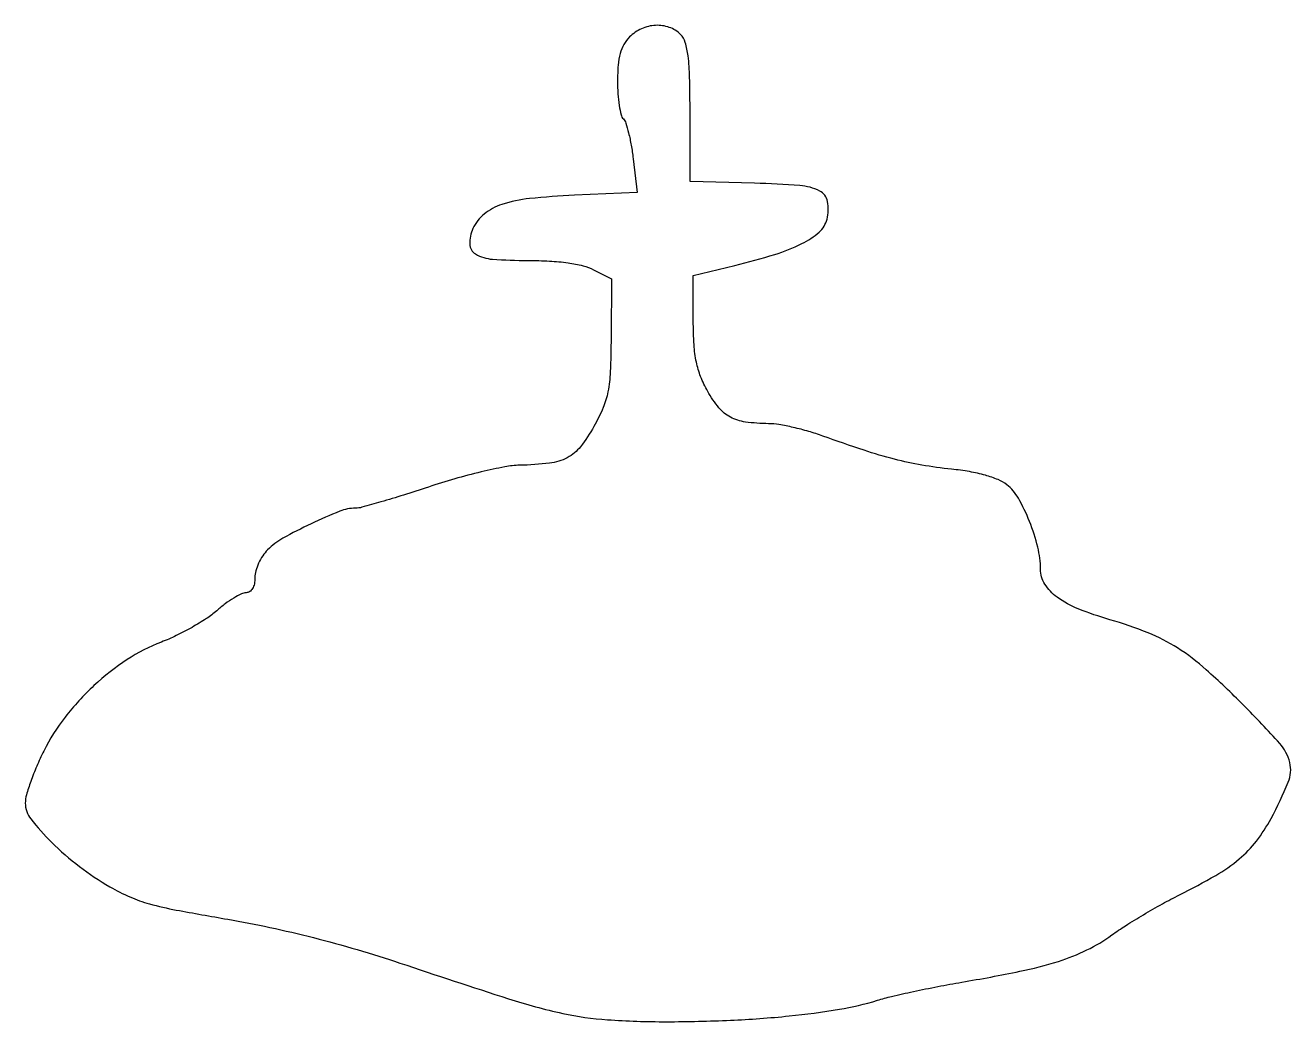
# Model space of a CAD drawing. Extents: x 0 to 209, y 0 to 165.
import ezdxf

# ---------------------------------------------------------------- set-up
doc = ezdxf.new("R2010")
doc.units = 0

msp = doc.modelspace()

# ---------------------------------------------------------------- linework, layer by layer
msp.add_lwpolyline([(100, 163, 0.067055), (99.051182, 161.755742, 0.062624), (98.438679, 160.276179, 0.047441), (98.103195, 158.351821, 0.01945), (98, 155.7, 0.016785), (98.070514, 153.600045, 0.021377), (98.283018, 151.673857, 0.019943), (98.587905, 150.109694, 0.13914), (98.963464, 149.436536, -0.120869), (99.375528, 148.756572, -0.015596), (99.837888, 147.105645, -0.017463), (100.263924, 145.076497, -0.01376), (100.587277, 142.854538), (101.247625, 137.236005), (90.873813, 136.78784, 0.014603), (83.456543, 136.25005, 0.053918), (78.868615, 135.275459, 0.090812), (75.948859, 133.687311, 0.116516), (74.080715, 131.277805, 0.111683), (73.546074, 128.707491, 0.262666), (74.505405, 127.07426, 0.114197), (77.318941, 126.208341, 0.017792), (83.172105, 126, -0.013347), (86.770799, 125.903919, -0.021495), (89.823329, 125.60884, -0.025348), (92.291426, 125.134087, -0.059202), (94.04966, 124.47432), (97, 122.94864), (96.933547, 113.22432, -0.008287), (96.800926, 107.55973, -0.037641), (96.421687, 104.283137, -0.052377), (95.617691, 101.638531, -0.026985), (94.099358, 98.525211, -0.03918), (91.872118, 95.170016, -0.106378), (89.690877, 93.353237, -0.091353), (86.75294, 92.443366, -0.024198), (81.832949, 92.09968, 0.042057), (79.361733, 91.838194, 0.011035), (75.464337, 91.001156, 0.011128), (71.053117, 89.847116, 0.011194), (66.706299, 88.5, -0.004251), (62.583534, 87.159307, -0.005831), (58.850725, 86.028125, -0.003873), (55.70738, 85.141801, -0.066871), (54.651864, 85, 0.095759), (52.053684, 84.497796, 0.015235), (47.281619, 82.410419, 0.016709), (42.621363, 80.00657, 0.069049), (40.098662, 78.098662, 0.051182), (39.295324, 77.111565, 0.038197), (38.616482, 75.882107, 0.039026), (38.151964, 74.610034, 0.068132), (38, 73.5, -0.047488), (37.901904, 72.469476, -0.085284), (37.60348, 71.676562, -0.114478), (37.133535, 71.18022, -0.147237), (36.534796, 71, 0.11529), (35.760216, 70.818991, 0.022753), (34.502889, 70.124529, 0.023011), (33.082206, 69.160608, 0.019597), (31.675186, 68.019672, -0.035084), (29.967116, 66.720129, -0.01625), (27.58501, 65.266988, -0.016006), (24.97277, 63.896212, -0.021443), (22.517796, 62.833975, 0.054152), (16.849772, 59.928502, 0.041449), (11.364351, 55.629506, 0.040968), (6.592703, 50.417568, 0.049045), (3.051368, 44.786882, 0.014774), (1.883311, 42.265759, 0.015894), (0.896339, 39.740115, 0.015598), (0.188529, 37.527063, 0.069702), (0, 36.18124, 0.167928), (0.907356, 33.55581, 0.031222), (4.353505, 29.688909, 0.032009), (8.942848, 25.692477, 0.032112), (14, 22.319221, 0.027712), (17.319881, 20.63851, 0.036175), (20.52698, 19.500747, 0.021105), (24.984565, 18.47399, 0.003658), (33.5, 16.951952, -0.010589), (40.478602, 15.604539, -0.009342), (47.693171, 13.91079, -0.009229), (54.936029, 11.923932, -0.009622), (62, 9.696669, 0.00342), (79.968359, 3.785297, 0.023564), (88.936412, 1.362359, 0.03751), (96.315801, 0.309116, 0.016934), (106.090996, -0.012812, 0.010935), (116.684978, 0.228908, 0.014117), (126.388757, 0.937716, 0.015673), (134.717856, 2.047749, 0.033967), (141, 3.530224, -0.016868), (143.356956, 4.172185, -0.005172), (146.956298, 4.984033, -0.00517), (151.006677, 5.80997, -0.00564), (154.957612, 6.527041, 0.008276), (164.575619, 8.32507, 0.025805), (170.952541, 9.973483, 0.037176), (175.691251, 11.860004, 0.044229), (179.814284, 14.340401, -0.015711), (182.071748, 15.88009, -0.007725), (185.032946, 17.702567, -0.007657), (188.169245, 19.502215, -0.011054), (191, 20.988629, 0.015469), (196.987888, 24.200593, 0.04306), (200.897569, 26.929373, 0.054933), (203.721197, 29.866942, 0.041514), (206.148399, 33.629751, 0.023694), (208.997864, 39.642881, 0.159875), (209.25165, 42.88646, 0.124293), (207.578077, 46.052232, 0.012101), (201.576629, 52.394183, 0.014494), (195.416188, 58.246924, 0.040434), (190.672997, 61.852581, 0.046778), (185.821106, 64.351885, 0.025368), (179.469904, 66.537664, -0.024714), (174.251595, 68.325928, -0.062539), (170.746738, 70.261087, -0.094208), (168.716341, 72.425167, -0.142369), (168, 74.889955, 0.061136), (167.553677, 78.526586, 0.033799), (166.178744, 82.792246, 0.033416), (164.330739, 86.655396, 0.098133), (162.420694, 88.883722, 0.069279), (160.988012, 89.719655, 0.029043), (158.871921, 90.448664, 0.025336), (156.259617, 91.041176, 0.017674), (153.26533, 91.45409, -0.01675), (148.353537, 92.122193, -0.020911), (143.852493, 93.083931, -0.017113), (138.793658, 94.574529, -0.006925), (132, 96.936617, 0.017), (129.637646, 97.704999, 0.014278), (127.0875, 98.36137, 0.014517), (124.722514, 98.826839, 0.038037), (123, 98.981009, -0.0297), (119.167213, 99.259796, -0.089324), (116.679304, 100.057198, -0.099871), (114.783419, 101.613746, -0.042929), (112.930971, 104.330276, -0.033816), (111.760348, 106.784435, -0.043907), (111.048803, 109.171391, -0.035412), (110.673268, 112.018165, -0.013694), (110.541947, 115.998642), (110.5, 123.497285), (117.429037, 125.177503, 0.015247), (124.026793, 126.992048, 0.041464), (128.520917, 128.796247, 0.062445), (131.366952, 130.699238, 0.153896), (132.668754, 132.816346, 0.106185), (132.769794, 135.758613, 0.237549), (131.462649, 137.500741, 0.096939), (128.162521, 138.404728, 0.011859), (120.643507, 138.783832), (110, 139.067663), (110, 150.462403, 0.005702), (109.932749, 156.359179, 0.024454), (109.681046, 159.863297, 0.041661), (109.218794, 162.099076, 0.12521), (108.428571, 163.428571, 0.112184), (106.575359, 164.595521, 0.097642), (104.301269, 164.924957, 0.093092), (101.980226, 164.365676, 0.091074)], format="xyb", close=True)

doc.saveas('drawing.dxf')
